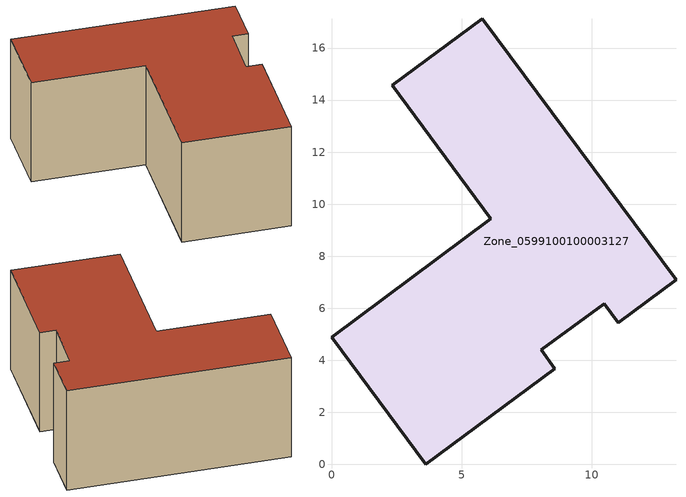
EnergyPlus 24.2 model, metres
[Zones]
Zone_0599100100003127
 floor ground (C_G): 6.13,9.44 2.33,14.56 5.79,17.13 13.24,7.1 11.03,5.45 10.49,6.17 8.06,4.41 8.59,3.68 3.63,0 0,4.89 z0
 wall outside (C_F): 8.06,4.41 10.49,6.17 11.03,5.45 13.24,7.1 5.79,17.13 2.33,14.56 6.13,9.44 0,4.89 3.63,0 8.59,3.68 8.06,4.41 z0:6.44
 roof outside (C_R): 13.24,7.1 5.79,17.13 2.33,14.56 6.13,9.44 0,4.89 3.63,0 8.59,3.68 8.06,4.41 10.49,6.17 11.03,5.45 z6.44
[BUILDING]
Pand.0599100100003127: North Axis=0; Terrain=City; Loads Convergence Tolerance Value=0.04; Temperature Convergence Tolerance Value=0.4; Solar Distribution=FullExterior; Maximum Number of Warmup Days=25; Minimum Number of Warmup Days=1
[Site:Location]
Rotterdam.The.Hague.AP_ZH_NLD Design_Conditions: Latitude=51.96; Longitude=4.45; Time Zone=1; Elevation=-4.5
[SITE:GROUNDTEMPERATURE:BUILDINGSURFACE]
18, 18, 18, 18, 18, 18, 18, 18, 18, 18, 18, 18
[MATERIAL] Thermal Absorptance=0.9; Solar Absorptance=0.7; Visible Absorptance=0.7
Name | Roughness | Thickness | Conductivity | Density | Specific Heat
G.TI.2006-2014 | MediumSmooth | 0.15 | 0.06 | 540 | 1210
F.TI.2006-2014 | Rough | 0.3 | 0.12 | 1920 | 840
R.TI.2006-2014 | MediumRough | 0.2 | 0.08 | 1500 | 1000
[CONSTRUCTION]
C_G: G.TI.2006-2014
C_F: F.TI.2006-2014
C_R: R.TI.2006-2014
[ZONE]
Zone_0599100100003127: Type=1; Multiplier=1; Ceiling Height=Autocalculate; Volume=Autocalculate; Floor Area=autocalculate; Part of Total Floor Area=Yes
[ZONEINFILTRATION:DESIGNFLOWRATE]
Infil_Zone_0599100100003127: Zone or ZoneList or Space or SpaceList=Zone_0599100100003127; Schedule=AlwaysOn; Design Flow Rate Calculation Method=Flow/Area; Flow Rate per Floor Area=0.0015; Constant Term Coefficient=1; Temperature Term Coefficient=0; Velocity Term Coefficient=0; Velocity Squared Term Coefficient=0
[HVACTEMPLATE:ZONE:IDEALLOADSAIRSYSTEM]
Zone_0599100100003127: Maximum Heating Supply Air Temperature=50; Minimum Cooling Supply Air Temperature=13; Maximum Heating Supply Air Humidity Ratio=0.0156; Minimum Cooling Supply Air Humidity Ratio=0.0077; Heating Limit=NoLimit; Cooling Limit=NoLimit; Dehumidification Control Type=ConstantSensibleHeatRatio; Cooling Sensible Heat Ratio=0.7; Dehumidification Setpoint=60; Humidification Control Type=None; Humidification Setpoint=30; Outdoor Air Method=None; Outdoor Air Flow Rate per Person=0.00944; Outdoor Air Flow Rate per Zone Floor Area=0; Outdoor Air Flow Rate per Zone=0; Demand Controlled Ventilation Type=None; Outdoor Air Economizer Type=NoEconomizer; Heat Recovery Type=None; Sensible Heat Recovery Effectiveness=0.7; Latent Heat Recovery Effectiveness=0.65
[ZONECONTROL:THERMOSTAT]
ThermostatControl_Zone_0599100100003127: Zone or ZoneList=Zone_0599100100003127; Control Type Schedule=DualSetpointControlType; Control 1=Thermostat_Zone_0599100100003127; Temperature Difference Between Cutout And Setpoint=0
[THERMOSTATSETPOINT:DUALSETPOINT]
Thermostat_Zone_0599100100003127: Heating Setpoint Temperature Schedule=HeatingSetpoint_Zone_0599100100003127; Cooling Setpoint Temperature Schedule=CoolingSetpoint_Zone_0599100100003127
[SCHEDULE:COMPACT]
HeatingSetpoint_Zone_0599100100003127: Through: 12/31, For: AllDays, Until: 24:00, 21
CoolingSetpoint_Zone_0599100100003127: Through: 12/31, For: AllDays, Until: 24:00, 24
DualSetpointControlType: Through: 12/31, For: AllDays, Until: 24:00, 4
AlwaysOn: Through: 12/31, For: AllDays, Until: 24:00, 1
